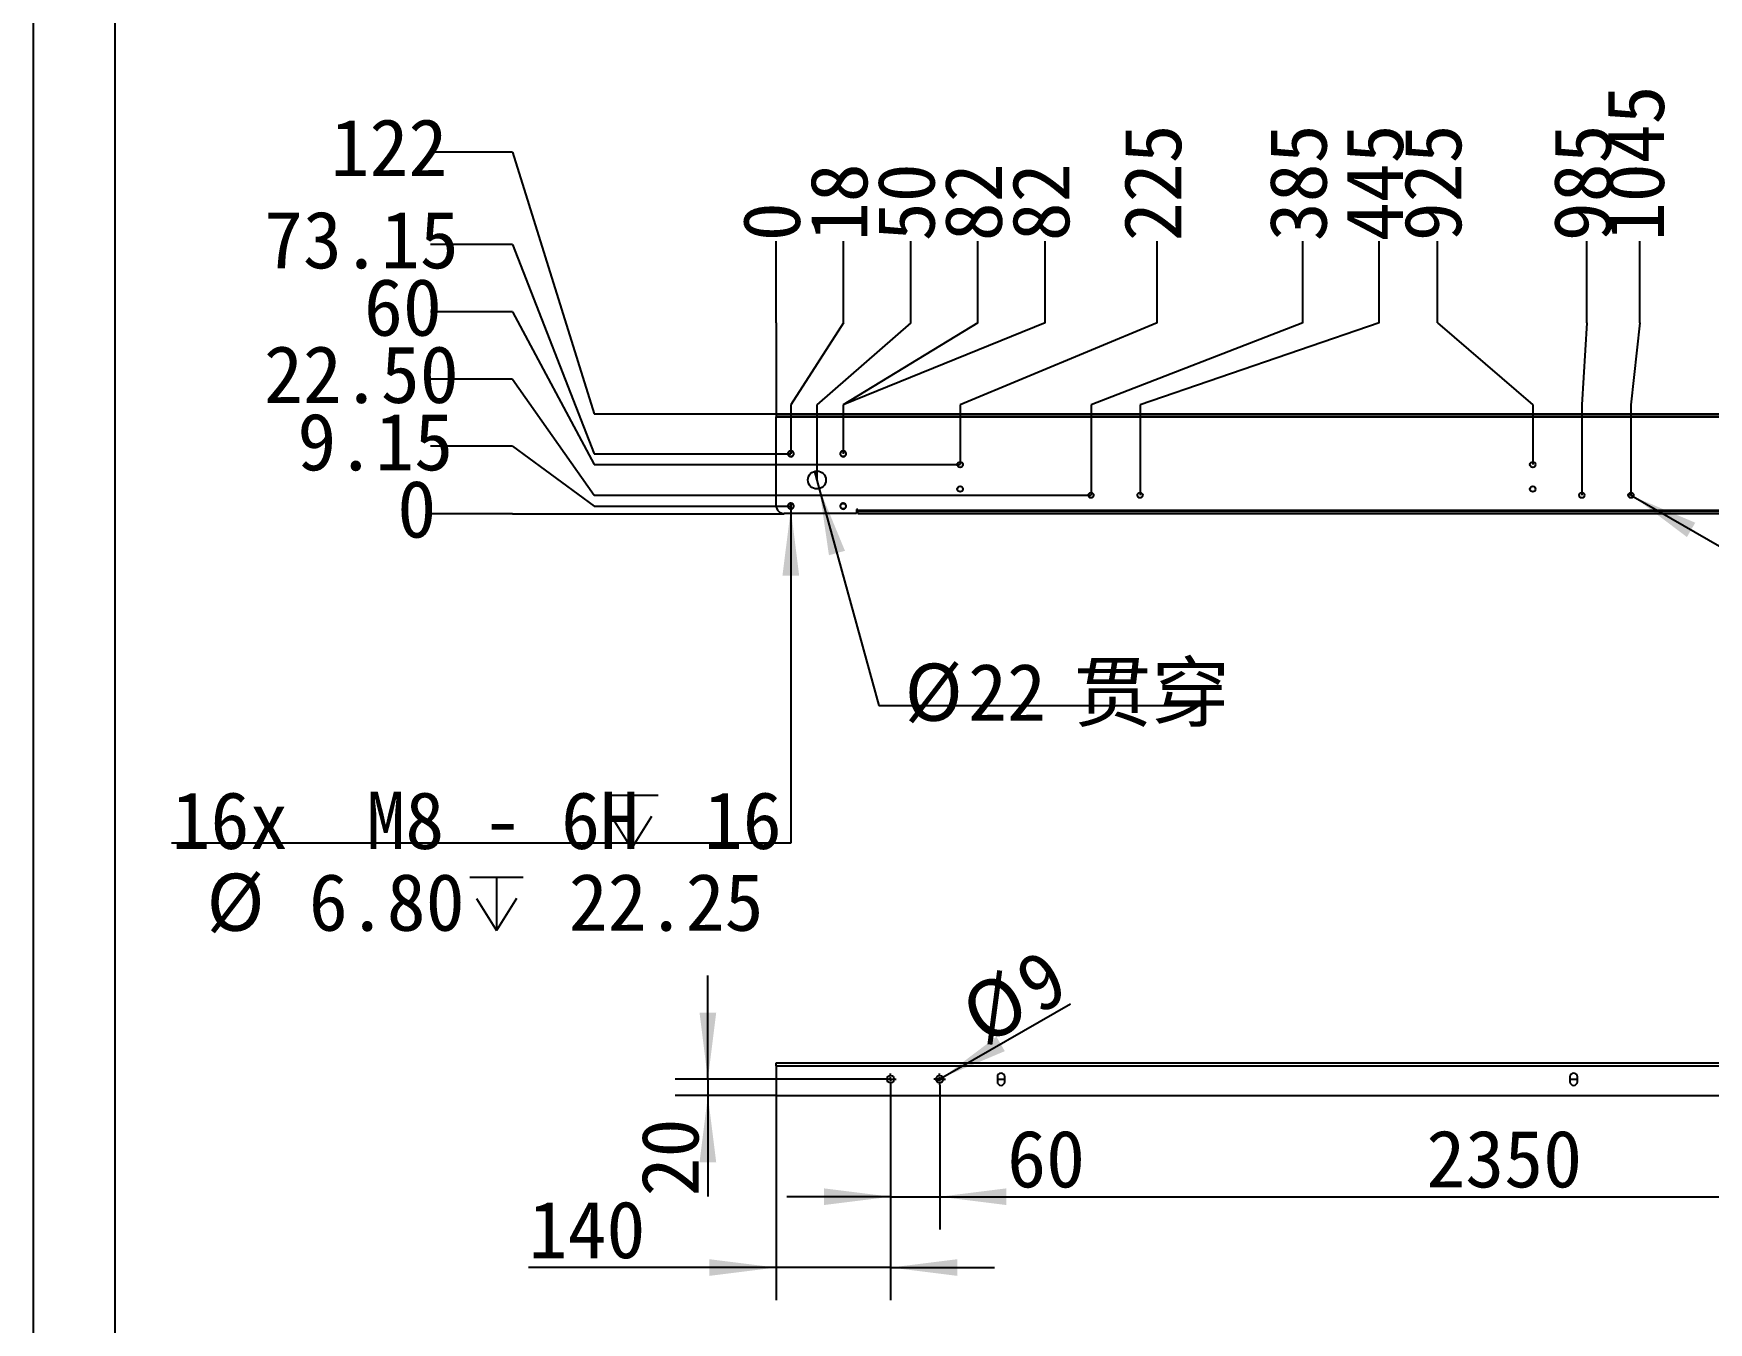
# Model space of a CAD drawing. Header units: millimetres. Extents: x 0 to 297, y 0 to 210.
# Drawn here: x 0 to 102.4, y 57 to 135.8 of the extents above; entities that cross this region are included whole.
import ezdxf

# ---------------------------------------------------------------- set-up
doc = ezdxf.new("R2010")
doc.units = ezdxf.units.MM
doc.linetypes.add('SLD-实线', pattern=[0])
doc.layers.add('图框', color=7, linetype='SLD-实线')
doc.styles.add('SLDTEXTSTYLE0', font='SIMSUN.TTC', dxfattribs={"bigfont": 'bigfont'})
doc.styles.add('SLDTEXTSTYLE1', font='SIMSUN.TTC')
doc.dimstyles.new('SLDDIMSTYLE0', dxfattribs={"dimtxt": 3.5, "dimasz": 4.08, "dimexe": 0, "dimexo": 0.0625, "dimgap": 0.875, "dimtad": 2, "dimlfac": 20, "dimrnd": 1e-09, "dimzin": 12, "dimdsep": 46, "dimtxsty": 'SLDTEXTSTYLE1', "dimsah": 1, "dimcen": 0.09, "dimadec": 0, "dimazin": 3, "dimtfac": 1, "dimtofl": 0, "dimtmove": 0, "dimatfit": 3, "dimfxl": 0, "dimfrac": 2, "dimtolj": 1, "dimtzin": 12, "dimarcsym": 0})
doc.dimstyles.new('SLDDIMSTYLE1', dxfattribs={"dimtxt": 3.5, "dimasz": 4.08, "dimexe": 0, "dimexo": 0.0625, "dimgap": 0.875, "dimtad": 2, "dimlfac": 20, "dimrnd": 1e-09, "dimzin": 12, "dimdsep": 46, "dimtxsty": 'SLDTEXTSTYLE1', "dimsah": 1, "dimcen": 0.09, "dimadec": 0, "dimazin": 3, "dimtfac": 1, "dimtmove": 0, "dimatfit": 0, "dimfxl": 0, "dimfrac": 2, "dimtolj": 1, "dimtzin": 12, "dimarcsym": 0})
doc.dimstyles.new('SLDDIMSTYLE2', dxfattribs={"dimtxt": 3.5, "dimasz": 4.08, "dimexe": 0, "dimexo": 0.0625, "dimgap": 0.875, "dimtad": 0, "dimtih": 1, "dimtoh": 1, "dimdec": 0, "dimlfac": 20, "dimrnd": 1e-09, "dimdsep": 46, "dimtxsty": 'SLDTEXTSTYLE1', "dimblk1": 'NONE', "dimblk2": 'NONE', "dimsah": 1, "dimcen": 0.09, "dimadec": 0, "dimazin": 2, "dimtfac": 1, "dimtdec": 0, "dimtofl": 0, "dimtmove": 0, "dimatfit": 3, "dimldrblk": 'NONE', "dimfxl": 0, "dimfrac": 2, "dimtolj": 1, "dimtzin": 12, "dimarcsym": 0})
doc.dimstyles.new('SLDDIMSTYLE3', dxfattribs={"dimtxt": 3.5, "dimasz": 4.08, "dimexe": 0, "dimexo": 0.0625, "dimgap": 0.875, "dimtad": 0, "dimtih": 1, "dimtoh": 1, "dimlfac": 20, "dimrnd": 1e-09, "dimzin": 12, "dimdsep": 46, "dimtxsty": 'SLDTEXTSTYLE1', "dimblk1": 'NONE', "dimblk2": 'NONE', "dimsah": 1, "dimcen": 0.09, "dimadec": 0, "dimazin": 3, "dimtfac": 1, "dimtofl": 0, "dimtmove": 0, "dimatfit": 3, "dimldrblk": 'NONE', "dimfxl": 0, "dimfrac": 2, "dimtolj": 1, "dimtzin": 12, "dimarcsym": 0})
doc.dimstyles.new('SLDDIMSTYLE4', dxfattribs={"dimtxt": 3.5, "dimasz": 4.08, "dimexe": 0, "dimexo": 0.0625, "dimgap": 0.875, "dimtad": 0, "dimtih": 1, "dimtoh": 1, "dimlfac": 20, "dimrnd": 1e-09, "dimzin": 4, "dimdsep": 46, "dimtxsty": 'SLDTEXTSTYLE1', "dimblk1": 'NONE', "dimblk2": 'NONE', "dimsah": 1, "dimcen": 0.09, "dimadec": 0, "dimazin": 1, "dimtfac": 1, "dimtofl": 0, "dimtmove": 0, "dimatfit": 3, "dimldrblk": 'NONE', "dimfxl": 0, "dimfrac": 2, "dimtolj": 1, "dimtzin": 12, "dimarcsym": 0})
doc.dimstyles.new('SLDDIMSTYLE5', dxfattribs={"dimtxt": 3.5, "dimasz": 4.08, "dimexe": 0, "dimexo": 0.0625, "dimgap": 0.875, "dimtad": 0, "dimtih": 1, "dimtoh": 1, "dimlfac": 20, "dimrnd": 1e-09, "dimzin": 12, "dimdsep": 46, "dimtxsty": 'SLDTEXTSTYLE1', "dimblk1": 'NONE', "dimsah": 1, "dimcen": 0, "dimadec": 0, "dimazin": 3, "dimtfac": 1, "dimtmove": 0, "dimatfit": 3, "dimldrblk": 'NONE', "dimfxl": 0, "dimfrac": 2, "dimtolj": 1, "dimtzin": 12, "dimarcsym": 0})
doc.dimstyles.new('SLDDIMSTYLE6', dxfattribs={"dimtxt": 3.5, "dimasz": 4.08, "dimexe": 0, "dimexo": 0.0625, "dimgap": 0.875, "dimtad": 0, "dimtih": 1, "dimtoh": 1, "dimdec": 6, "dimlfac": 20, "dimrnd": 1e-09, "dimzin": 12, "dimdsep": 46, "dimtxsty": 'SLDTEXTSTYLE1', "dimblk1": 'NONE', "dimsah": 1, "dimcen": 0, "dimadec": 0, "dimazin": 3, "dimtfac": 1, "dimtmove": 0, "dimatfit": 3, "dimldrblk": 'NONE', "dimfxl": 0, "dimfrac": 2, "dimtolj": 1, "dimtzin": 12, "dimarcsym": 0})
doc.dimstyles.new('SLDDIMSTYLE7', dxfattribs={"dimtxt": 3.5, "dimasz": 4.08, "dimexe": 0, "dimexo": 0.0625, "dimgap": 0.875, "dimtad": 2, "dimlfac": 20, "dimrnd": 1e-09, "dimzin": 4, "dimdsep": 46, "dimtxsty": 'SLDTEXTSTYLE1', "dimblk1": 'NONE', "dimsah": 1, "dimcen": 0, "dimadec": 0, "dimazin": 1, "dimtfac": 1, "dimtmove": 0, "dimatfit": 3, "dimldrblk": 'NONE', "dimfxl": 0, "dimfrac": 2, "dimtolj": 1, "dimtzin": 12, "dimarcsym": 0})
doc.dimstyles.new('SLDDIMSTYLE9', dxfattribs={"dimtxt": 3.5, "dimasz": 4.08, "dimexe": 0, "dimexo": 0.0625, "dimgap": 0.875, "dimtad": 2, "dimlfac": 20, "dimrnd": 1e-09, "dimzin": 12, "dimdsep": 46, "dimtxsty": 'SLDTEXTSTYLE1', "dimblk1": 'NONE', "dimsah": 1, "dimcen": 0, "dimadec": 0, "dimazin": 3, "dimtfac": 1, "dimtmove": 0, "dimatfit": 3, "dimldrblk": 'NONE', "dimfxl": 0, "dimfrac": 2, "dimtolj": 1, "dimtzin": 12, "dimarcsym": 0})

# ---------------------------------------------------------------- blocks, each defined once
blk = doc.blocks.new('_D_2')
at = {"layer": '图框'}
for p, q in [((45.38, 118.14), (45.38, 123.14)), ((45.38, 118.14), (45.38, 113.14)), ((45.38, 113.14), (45.38, 112.43))]:
    blk.add_line(p, q, dxfattribs=at)
at = {"layer": '图框', "insert": (43.34, 123.14), "char_height": 3.5, "attachment_point": 1, "rotation": 90, "style": 'SLDTEXTSTYLE1'}
blk.add_mtext('0', dxfattribs=at)
blk = doc.blocks.new('_None')
blk = doc.blocks.new('_D_3')
at = {"layer": '图框'}
for p, q in [((49.49, 118.14), (49.49, 123.14)), ((49.49, 118.14), (46.28, 113.14)), ((46.28, 113.14), (46.28, 110.14))]:
    blk.add_line(p, q, dxfattribs=at)
at = {"layer": '图框', "insert": (47.46, 123.14), "char_height": 3.5, "attachment_point": 1, "rotation": 90, "style": 'SLDTEXTSTYLE1'}
blk.add_mtext('18', dxfattribs=at)
blk = doc.blocks.new('_D_4')
at = {"layer": '图框'}
for p, q in [((53.61, 118.14), (53.61, 123.14)), ((53.61, 118.14), (47.88, 113.14)), ((47.88, 113.14), (47.88, 108.54))]:
    blk.add_line(p, q, dxfattribs=at)
at = {"layer": '图框', "insert": (51.57, 123.14), "char_height": 3.5, "attachment_point": 1, "rotation": 90, "style": 'SLDTEXTSTYLE1'}
blk.add_mtext('50', dxfattribs=at)
blk = doc.blocks.new('_D_5')
at = {"layer": '图框'}
for p, q in [((57.72, 118.14), (57.72, 123.14)), ((57.72, 118.14), (49.48, 113.14)), ((49.48, 113.14), (49.48, 110.14))]:
    blk.add_line(p, q, dxfattribs=at)
at = {"layer": '图框', "insert": (55.68, 123.14), "char_height": 3.5, "attachment_point": 1, "rotation": 90, "style": 'SLDTEXTSTYLE1'}
blk.add_mtext('82', dxfattribs=at)
blk = doc.blocks.new('_D_6')
at = {"layer": '图框'}
for p, q in [((61.83, 118.14), (61.83, 123.14)), ((61.83, 118.14), (49.48, 113.14)), ((49.48, 113.14), (49.48, 110.14))]:
    blk.add_line(p, q, dxfattribs=at)
at = {"layer": '图框', "insert": (59.8, 123.14), "char_height": 3.5, "attachment_point": 1, "rotation": 90, "style": 'SLDTEXTSTYLE1'}
blk.add_mtext('82', dxfattribs=at)
blk = doc.blocks.new('_D_7')
at = {"layer": '图框'}
for p, q in [((68.68, 118.14), (68.68, 123.14)), ((68.68, 118.14), (56.63, 113.14)), ((56.63, 113.14), (56.63, 109.48))]:
    blk.add_line(p, q, dxfattribs=at)
at = {"layer": '图框', "insert": (66.64, 123.14), "char_height": 3.5, "attachment_point": 1, "rotation": 90, "style": 'SLDTEXTSTYLE1'}
blk.add_mtext('225', dxfattribs=at)
blk = doc.blocks.new('_D_8')
at = {"layer": '图框'}
for p, q in [((77.57, 118.14), (77.57, 123.14)), ((77.57, 118.14), (64.63, 113.14)), ((64.63, 113.14), (64.63, 107.61))]:
    blk.add_line(p, q, dxfattribs=at)
at = {"layer": '图框', "insert": (75.53, 123.14), "char_height": 3.5, "attachment_point": 1, "rotation": 90, "style": 'SLDTEXTSTYLE1'}
blk.add_mtext('385', dxfattribs=at)
blk = doc.blocks.new('_D_9')
at = {"layer": '图框'}
for p, q in [((82.24, 118.14), (82.24, 123.14)), ((82.24, 118.14), (67.63, 113.14)), ((67.63, 113.14), (67.63, 107.61))]:
    blk.add_line(p, q, dxfattribs=at)
at = {"layer": '图框', "insert": (80.2, 123.14), "char_height": 3.5, "attachment_point": 1, "rotation": 90, "style": 'SLDTEXTSTYLE1'}
blk.add_mtext('445', dxfattribs=at)
blk = doc.blocks.new('_D_10')
at = {"layer": '图框'}
for p, q in [((85.8, 118.14), (85.8, 123.14)), ((85.8, 118.14), (91.63, 113.14)), ((91.63, 113.14), (91.63, 109.48))]:
    blk.add_line(p, q, dxfattribs=at)
at = {"layer": '图框', "insert": (83.76, 123.14), "char_height": 3.5, "attachment_point": 1, "rotation": 90, "style": 'SLDTEXTSTYLE1'}
blk.add_mtext('925', dxfattribs=at)
blk = doc.blocks.new('_D_11')
at = {"layer": '图框'}
for p, q in [((94.93, 118.14), (94.93, 123.14)), ((94.93, 118.14), (94.63, 113.14)), ((94.63, 113.14), (94.63, 107.61))]:
    blk.add_line(p, q, dxfattribs=at)
at = {"layer": '图框', "insert": (92.9, 123.14), "char_height": 3.5, "attachment_point": 1, "rotation": 90, "style": 'SLDTEXTSTYLE1'}
blk.add_mtext('985', dxfattribs=at)
blk = doc.blocks.new('_D_12')
at = {"layer": '图框'}
for p, q in [((98.18, 118.14), (98.18, 123.14)), ((98.18, 118.14), (97.63, 113.14)), ((97.63, 113.14), (97.63, 107.61))]:
    blk.add_line(p, q, dxfattribs=at)
at = {"layer": '图框', "insert": (96.15, 123.14), "char_height": 3.5, "attachment_point": 1, "rotation": 90, "style": 'SLDTEXTSTYLE1'}
blk.add_mtext('1045', dxfattribs=at)
blk = doc.blocks.new('_D_13')
at = {"layer": '图框'}
for p, q in [((123.03, 118.14), (123.03, 123.14)), ((123.03, 118.14), (130.63, 113.14)), ((130.63, 113.14), (130.63, 107.61))]:
    blk.add_line(p, q, dxfattribs=at)
at = {"layer": '图框', "insert": (120.99, 123.14), "char_height": 3.5, "attachment_point": 1, "rotation": 90, "style": 'SLDTEXTSTYLE1'}
blk.add_mtext('1705', dxfattribs=at)
blk = doc.blocks.new('_D_14')
at = {"layer": '图框'}
for p, q in [((130.2, 118.14), (130.2, 123.14)), ((130.2, 118.14), (133.63, 113.14)), ((133.63, 113.14), (133.63, 107.61))]:
    blk.add_line(p, q, dxfattribs=at)
at = {"layer": '图框', "insert": (128.17, 123.14), "char_height": 3.5, "attachment_point": 1, "rotation": 90, "style": 'SLDTEXTSTYLE1'}
blk.add_mtext('1765', dxfattribs=at)
blk = doc.blocks.new('_D_15')
at = {"layer": '图框'}
for p, q in [((138.9, 118.14), (138.9, 123.14)), ((138.9, 118.14), (136.63, 113.14)), ((136.63, 113.14), (136.63, 109.48))]:
    blk.add_line(p, q, dxfattribs=at)
at = {"layer": '图框', "insert": (136.86, 123.14), "char_height": 3.5, "attachment_point": 1, "rotation": 90, "style": 'SLDTEXTSTYLE1'}
blk.add_mtext('1825', dxfattribs=at)
blk = doc.blocks.new('_D_16')
at = {"layer": '图框'}
for p, q in [((145.02, 118.14), (145.02, 123.14)), ((145.02, 118.14), (160.63, 113.14)), ((160.63, 113.14), (160.63, 107.61))]:
    blk.add_line(p, q, dxfattribs=at)
at = {"layer": '图框', "insert": (142.98, 123.14), "char_height": 3.5, "attachment_point": 1, "rotation": 90, "style": 'SLDTEXTSTYLE1'}
blk.add_mtext('2305', dxfattribs=at)
blk = doc.blocks.new('_D_17')
at = {"layer": '图框'}
for p, q in [((151.3, 118.14), (151.3, 123.14)), ((151.3, 118.14), (163.63, 113.14)), ((163.63, 113.14), (163.63, 107.61))]:
    blk.add_line(p, q, dxfattribs=at)
at = {"layer": '图框', "insert": (149.27, 123.14), "char_height": 3.5, "attachment_point": 1, "rotation": 90, "style": 'SLDTEXTSTYLE1'}
blk.add_mtext('2365', dxfattribs=at)
blk = doc.blocks.new('_D_18')
at = {"layer": '图框'}
for p, q in [((159.58, 118.14), (159.58, 123.14)), ((159.58, 118.14), (171.63, 113.14)), ((171.63, 113.14), (171.63, 109.48))]:
    blk.add_line(p, q, dxfattribs=at)
at = {"layer": '图框', "insert": (157.54, 123.14), "char_height": 3.5, "attachment_point": 1, "rotation": 90, "style": 'SLDTEXTSTYLE1'}
blk.add_mtext('2525', dxfattribs=at)
blk = doc.blocks.new('_D_19')
at = {"layer": '图框'}
for p, q in [((166.42, 118.14), (166.42, 123.14)), ((166.42, 118.14), (174.88, 113.14)), ((174.88, 113.14), (174.88, 107.29))]:
    blk.add_line(p, q, dxfattribs=at)
at = {"layer": '图框', "insert": (164.38, 123.14), "char_height": 3.5, "attachment_point": 1, "rotation": 90, "style": 'SLDTEXTSTYLE1'}
blk.add_mtext('2590', dxfattribs=at)
blk = doc.blocks.new('_D_20')
at = {"layer": '图框'}
for p, q in [((170.53, 118.14), (170.53, 123.14)), ((170.53, 118.14), (178.78, 113.14)), ((178.78, 113.14), (178.78, 110.14))]:
    blk.add_line(p, q, dxfattribs=at)
at = {"layer": '图框', "insert": (168.5, 123.14), "char_height": 3.5, "attachment_point": 1, "rotation": 90, "style": 'SLDTEXTSTYLE1'}
blk.add_mtext('2668', dxfattribs=at)
blk = doc.blocks.new('_D_21')
at = {"layer": '图框'}
for p, q in [((178.76, 118.14), (178.76, 123.14)), ((178.76, 118.14), (181.98, 113.14)), ((181.98, 113.14), (181.98, 110.14))]:
    blk.add_line(p, q, dxfattribs=at)
at = {"layer": '图框', "insert": (176.73, 123.14), "char_height": 3.5, "attachment_point": 1, "rotation": 90, "style": 'SLDTEXTSTYLE1'}
blk.add_mtext('2732', dxfattribs=at)
blk = doc.blocks.new('_D_22')
at = {"layer": '图框'}
blk.add_line((182.88, 112.43), (182.88, 123.14), dxfattribs=at)
at = {"layer": '图框', "insert": (180.84, 123.14), "char_height": 3.5, "attachment_point": 1, "rotation": 90, "style": 'SLDTEXTSTYLE1'}
blk.add_mtext('2750', dxfattribs=at)
blk = doc.blocks.new('_D_23')
at = {"layer": '图框'}
for p, q in [((29.26, 106.48), (24.26, 106.48)), ((29.26, 106.48), (34.26, 106.48)), ((34.26, 106.48), (45.88, 106.48))]:
    blk.add_line(p, q, dxfattribs=at)
at = {"layer": '图框', "insert": (22.23, 108.52), "char_height": 3.5, "attachment_point": 1, "style": 'SLDTEXTSTYLE1'}
blk.add_mtext('0', dxfattribs=at)
blk = doc.blocks.new('_D_24')
at = {"layer": '图框'}
for p, q in [((29.26, 110.6), (24.26, 110.6)), ((29.26, 110.6), (34.26, 106.94)), ((34.26, 106.94), (46.28, 106.94))]:
    blk.add_line(p, q, dxfattribs=at)
at = {"layer": '图框', "insert": (16.12, 112.63), "char_height": 3.5, "attachment_point": 1, "style": 'SLDTEXTSTYLE1'}
blk.add_mtext('9.15', dxfattribs=at)
blk = doc.blocks.new('_D_25')
at = {"layer": '图框'}
for p, q in [((29.26, 114.71), (24.26, 114.71)), ((29.26, 114.71), (34.26, 107.61)), ((34.26, 107.61), (64.63, 107.61))]:
    blk.add_line(p, q, dxfattribs=at)
at = {"layer": '图框', "insert": (14.08, 116.75), "char_height": 3.5, "attachment_point": 1, "style": 'SLDTEXTSTYLE1'}
blk.add_mtext('22.50', dxfattribs=at)
blk = doc.blocks.new('_D_26')
at = {"layer": '图框'}
for p, q in [((29.26, 118.83), (24.26, 118.83)), ((29.26, 118.83), (34.26, 109.48)), ((34.26, 109.48), (56.63, 109.48))]:
    blk.add_line(p, q, dxfattribs=at)
at = {"layer": '图框', "insert": (20.19, 120.86), "char_height": 3.5, "attachment_point": 1, "style": 'SLDTEXTSTYLE1'}
blk.add_mtext('60', dxfattribs=at)
blk = doc.blocks.new('_D_27')
at = {"layer": '图框'}
for p, q in [((29.26, 122.94), (24.26, 122.94)), ((29.26, 122.94), (34.26, 110.14)), ((34.26, 110.14), (46.28, 110.14))]:
    blk.add_line(p, q, dxfattribs=at)
at = {"layer": '图框', "insert": (14.08, 124.98), "char_height": 3.5, "attachment_point": 1, "style": 'SLDTEXTSTYLE1'}
blk.add_mtext('73.15', dxfattribs=at)
blk = doc.blocks.new('_D_28')
at = {"layer": '图框'}
for p, q in [((29.26, 128.58), (24.26, 128.58)), ((29.26, 128.58), (34.26, 112.58)), ((34.26, 112.58), (45.38, 112.58))]:
    blk.add_line(p, q, dxfattribs=at)
at = {"layer": '图框', "insert": (18.15, 130.62), "char_height": 3.5, "attachment_point": 1, "style": 'SLDTEXTSTYLE1'}
blk.add_mtext('122', dxfattribs=at)
blk = doc.blocks.new('_D_29')
at = {"layer": '图框'}
for p, q in [((47.73, 109.07), (48.02, 108.01)), ((48.02, 108.01), (51.65, 94.75)), ((51.65, 94.75), (71.36, 94.75))]:
    blk.add_line(p, q, dxfattribs=at)
blk.add_solid([(48.02, 108.01), (48.61, 103.94), (49.59, 104.21)], dxfattribs=at)
at = {"layer": '图框', "char_height": 3.5, "attachment_point": 1}
for s, insert, style in [('%%c', (53.24, 97.32), 'SLDTEXTSTYLE1'), ('22', (57.11, 97.32), 'SLDTEXTSTYLE1'), (' 贯\\M+190FA', (61.18, 97.32), 'SLDTEXTSTYLE0')]:
    blk.add_mtext(s, dxfattribs=dict(at, insert=insert, style=style))
blk = doc.blocks.new('SW_SYMBOL_HOLE_DEPTH')
at = {"layer": '图框', "color": 0}
for p, q in [((0, 875), (800, 875)), ((400, 875), (400, 75)), ((100, 555), (400, 75)), ((700, 555), (400, 75))]:
    blk.add_line(p, q, dxfattribs=at)
blk = doc.blocks.new('_D_30')
at = {"layer": '图框'}
for p, q in [((46.28, 107.11), (46.28, 106.77)), ((46.28, 106.77), (46.28, 86.34)), ((46.28, 86.34), (8.43, 86.34))]:
    blk.add_line(p, q, dxfattribs=at)
blk.add_solid([(46.28, 106.77), (45.77, 102.69), (46.79, 102.69)], dxfattribs=at)
at = {"layer": '图框', "xscale": 0.004072727272727273, "yscale": 0.004072727272727273, "zscale": 0.004072727272727273}
for p in [(34.91, 85.7), (26.66, 80.7)]:
    blk.add_blockref('SW_SYMBOL_HOLE_DEPTH', p, dxfattribs=at)
at = {"layer": '图框', "char_height": 3.5, "attachment_point": 1, "style": 'SLDTEXTSTYLE1'}
for s, insert in [('16x  M8 - 6H ', (8.43, 89.48)), (' 16', (38.58, 89.48)), ('%%c', (10.57, 84.48)), (' 6.80 ', (14.44, 84.48)), (' 22.25', (30.33, 84.48))]:
    blk.add_mtext(s, dxfattribs=dict(at, insert=insert))
blk = doc.blocks.new('_D_31')
at = {"layer": '图框'}
for q in [(97.49, 107.69), (114.48, 97.88)]:
    blk.add_line((97.77, 107.53), q, dxfattribs=at)
blk.add_solid([(97.77, 107.53), (101.05, 105.05), (101.56, 105.93)], dxfattribs=at)
at = {"layer": '图框', "char_height": 3.5, "attachment_point": 1, "rotation": 330, "style": 'SLDTEXTSTYLE1'}
for s, insert in [('%%c', (106.08, 107.37)), ('6.50', (109.43, 105.43))]:
    blk.add_mtext(s, dxfattribs=dict(at, insert=insert))
blk = doc.blocks.new('_D_37')
at = {"layer": '图框'}
for q in [(63.38, 76.52), (55.18, 71.79)]:
    blk.add_line((55.57, 72.02), q, dxfattribs=at)
blk.add_solid([(55.57, 72.02), (59.36, 73.62), (58.85, 74.5)], dxfattribs=at)
at = {"layer": '图框', "char_height": 3.5, "attachment_point": 1, "rotation": 30, "style": 'SLDTEXTSTYLE1'}
for s, insert in [('9', (59.68, 78.85)), ('%%c', (56.33, 76.92))]:
    blk.add_mtext(s, dxfattribs=dict(at, insert=insert))
blk = doc.blocks.new('_D_38')
at = {"layer": '图框'}
for p, q in [((45.38, 70.9), (45.38, 58.39)), ((52.38, 71.55), (52.38, 58.39)), ((45.38, 60.39), (30.25, 60.39)), ((52.38, 60.39), (45.38, 60.39)), ((52.38, 60.39), (58.73, 60.39))]:
    blk.add_line(p, q, dxfattribs=at)
for points in [[(45.38, 60.39), (41.3, 60.9), (41.3, 59.88)], [(52.38, 60.39), (56.46, 59.88), (56.46, 60.9)]]:
    blk.add_solid(points, dxfattribs=at)
at = {"layer": '图框', "insert": (30.25, 64.46), "char_height": 3.5, "attachment_point": 1, "style": 'SLDTEXTSTYLE1'}
blk.add_mtext('140', dxfattribs=at)
blk = doc.blocks.new('_D_39')
at = {"layer": '图框'}
for p, q in [((52.38, 71.55), (52.38, 62.72)), ((55.38, 71.55), (55.38, 62.72)), ((52.38, 64.72), (46.03, 64.72)), ((52.38, 64.72), (55.38, 64.72)), ((55.38, 64.72), (63.58, 64.72))]:
    blk.add_line(p, q, dxfattribs=at)
for points in [[(52.38, 64.72), (48.3, 65.23), (48.3, 64.21)], [(55.38, 64.72), (59.46, 64.21), (59.46, 65.23)]]:
    blk.add_solid(points, dxfattribs=at)
at = {"layer": '图框', "insert": (59.5, 68.79), "char_height": 3.5, "attachment_point": 1, "style": 'SLDTEXTSTYLE1'}
blk.add_mtext('60', dxfattribs=at)
blk = doc.blocks.new('_D_40')
at = {"layer": '图框'}
for p, q in [((55.38, 71.55), (55.38, 62.72)), ((172.88, 71.55), (172.88, 62.72)), ((55.38, 64.72), (172.88, 64.72))]:
    blk.add_line(p, q, dxfattribs=at)
for points in [[(55.38, 64.72), (59.46, 64.21), (59.46, 65.23)], [(172.88, 64.72), (168.8, 65.23), (168.8, 64.21)]]:
    blk.add_solid(points, dxfattribs=at)
at = {"layer": '图框', "insert": (85.12, 68.79), "char_height": 3.5, "attachment_point": 1, "style": 'SLDTEXTSTYLE1'}
blk.add_mtext('2350', dxfattribs=at)
blk = doc.blocks.new('_D_42')
at = {"layer": '图框'}
for p, q in [((41.21, 71.9), (41.21, 78.25)), ((52.03, 71.9), (39.21, 71.9)), ((41.21, 71.9), (41.21, 70.9)), ((45.38, 70.9), (39.21, 70.9)), ((41.21, 70.9), (41.21, 64.74))]:
    blk.add_line(p, q, dxfattribs=at)
for points in [[(41.21, 71.9), (41.72, 75.98), (40.7, 75.98)], [(41.21, 70.9), (40.7, 66.82), (41.72, 66.82)]]:
    blk.add_solid(points, dxfattribs=at)
at = {"layer": '图框', "insert": (37.14, 64.74), "char_height": 3.5, "attachment_point": 1, "rotation": 90, "style": 'SLDTEXTSTYLE1'}
blk.add_mtext('20', dxfattribs=at)
blk = doc.blocks.new('SW_CENTERMARKSYMBOL_0')
at = {"layer": '图框', "color": 0}
for p, q in [((-0.25, 0), (-0.35, 0)), ((0, 0), (-0.125, 0)), ((0, 0.25), (0, 0.35)), ((0, 0), (0, 0.125)), ((0, 0), (0, -0.125)), ((0, 0), (0.125, 0)), ((0.25, 0), (0.35, 0)), ((0, -0.25), (0, -0.35))]:
    blk.add_line(p, q, dxfattribs=at)
blk = doc.blocks.new('SW_CENTERMARKSYMBOL_1')
at = {"layer": '图框', "color": 0}
for p, q in [((-0.25, 0), (-0.35, 0)), ((0, 0), (-0.125, 0)), ((0, 0.25), (0, 0.35)), ((0, 0), (0, 0.125)), ((0, 0), (0, -0.125)), ((0, 0), (0.125, 0)), ((0.25, 0), (0.35, 0)), ((0, -0.25), (0, -0.35))]:
    blk.add_line(p, q, dxfattribs=at)

msp = doc.modelspace()

# ---------------------------------------------------------------- linework, layer by layer
at = {"color": 7, "linetype": 'SLD-实线', "lineweight": 25}
for p, q in [((45.37710829, 112.58368343), (45.37710829, 112.43368343)), ((45.37710829, 112.58368343), (182.87710829, 112.58368343)), ((45.37710829, 112.43368343), (182.87710829, 112.43368343)), ((45.37710829, 112.43368343), (45.37710829, 112.39685343)), ((45.37710829, 112.39685343), (182.87710829, 112.39685343)), ((45.37710829, 106.98368343), (45.37710829, 112.39685343)), ((50.30210829, 106.48368343), (45.87710829, 106.48368343)), ((50.37710829, 106.74551343), (50.30210829, 106.74551343)), ((50.30210829, 106.74551343), (50.30210829, 106.48368343)), ((50.37710829, 106.67051343), (50.37710829, 106.74551343)), ((177.87710829, 106.67051343), (50.37710829, 106.67051343)), ((50.37710829, 106.67051343), (50.37710829, 106.63368343)), ((50.37710829, 106.48368343), (50.37710829, 106.63368343)), ((50.37710829, 106.63368343), (177.87710829, 106.63368343)), ((50.37710829, 106.48368343), (177.87710829, 106.48368343)), ((45.37710829, 72.71684724), (45.37710829, 72.90367724)), ((45.37710829, 72.90367724), (182.87710829, 72.90367724)), ((45.37710829, 72.71684724), (182.87710829, 72.71684724)), ((45.37710829, 72.71684724), (45.37710829, 70.90367724)), ((52.15210829, 71.90367724), (52.60210829, 71.90367724)), ((55.15210829, 71.90367724), (55.60210829, 71.90367724)), ((58.90210829, 72.05367724), (58.90210829, 71.75367724)), ((58.90210829, 71.90367724), (59.35210829, 71.90367724)), ((59.35210829, 71.75367724), (59.35210829, 72.05367724)), ((93.90210829, 72.05367724), (93.90210829, 71.75367724)), ((93.90210829, 71.90367724), (94.35210829, 71.90367724)), ((94.35210829, 71.75367724), (94.35210829, 72.05367724)), ((45.37710829, 70.90367724), (182.87710829, 70.90367724))]:
    msp.add_line(p, q, dxfattribs=at)
for centre, radius in [((46.27710829, 110.14118343), 0.17), ((49.47710829, 110.14118343), 0.17), ((56.62710829, 109.48368343), 0.17), ((91.62710829, 109.48368343), 0.17), ((47.87710829, 108.54118343), 0.55), ((56.62710829, 107.98368343), 0.17), ((64.62710829, 107.60868343), 0.1625), ((67.62710829, 107.60868343), 0.1625), ((91.62710829, 107.98368343), 0.17), ((94.62710829, 107.60868343), 0.1625), ((97.62710829, 107.60868343), 0.1625), ((46.27710829, 106.94118343), 0.17), ((49.47710829, 106.94118343), 0.17), ((52.37710829, 71.90367724), 0.225), ((55.37710829, 71.90367724), 0.225)]:
    msp.add_circle(centre, radius, dxfattribs=at)
at = {"color": 7, "linetype": 'SLD-实线', "lineweight": 18}
for centre in [(46.27710829, 110.14118343), (49.47710829, 110.14118343), (46.27710829, 106.94118343), (49.47710829, 106.94118343)]:
    msp.add_arc(centre, 0.2, 255, 195, dxfattribs=at)
at = {"color": 7, "linetype": 'SLD-实线', "lineweight": 25}
for centre, radius, start, end in [((45.87710829, 106.98368343), 0.5, 180, 270), ((59.12710829, 72.05367724), 0.225, 0, 180), ((59.12710829, 71.75367724), 0.225, 180, 0), ((94.12710829, 72.05367724), 0.225, 0, 180), ((94.12710829, 71.75367724), 0.225, 180, 0)]:
    msp.add_arc(centre, radius, start, end, dxfattribs=at)
at = {"layer": '图框'}
for p, q in [((-0.00657264, -0.00062014), (-0.00657264, 209.99937986)), ((4.99342736, 4.99937986), (4.99342736, 204.99937986))]:
    msp.add_line(p, q, dxfattribs=at)

# ---------------------------------------------------------------- block references
for name, p in [('SW_CENTERMARKSYMBOL_0', (52.37710829, 71.90367724)), ('SW_CENTERMARKSYMBOL_1', (55.37710829, 71.90367724))]:
    msp.add_blockref(name, p, dxfattribs=at)

# ---------------------------------------------------------------- dimensions: what is measured, and where the dimension line sits
for feature_location, offset, dtype, origin, dimstyle, picture, middle in [((97.62710829, 107.60868343), (0.55717355, 15.53133401), 1, (45.37710829, 112.43368343), 'SLDDIMSTYLE3', '_D_12', (98.18428184, 127.21362843)), ((130.62710829, 107.60868343), (-7.59889366, 15.53133401), 1, (45.37710829, 112.43368343), 'SLDDIMSTYLE3', '_D_13', (123.02821463, 127.21362843)), ((133.62710829, 107.60868343), (-3.42324378, 15.53133401), 1, (45.37710829, 112.43368343), 'SLDDIMSTYLE3', '_D_14', (130.20386451, 127.21362843)), ((136.62710829, 109.48368343), (2.26860347, 13.65633401), 1, (45.37710829, 112.43368343), 'SLDDIMSTYLE3', '_D_15', (138.89571177, 127.21362843)), ((160.62710829, 107.60868343), (-15.60788706, 15.53133401), 1, (45.37710829, 112.43368343), 'SLDDIMSTYLE3', '_D_16', (145.01922123, 127.21362843)), ((163.62710829, 107.60868343), (-12.32383734, 15.53133401), 1, (45.37710829, 112.43368343), 'SLDDIMSTYLE3', '_D_17', (151.30327095, 127.21362843)), ((171.62710829, 109.48368343), (-12.05042973, 13.65633401), 1, (45.37710829, 112.43368343), 'SLDDIMSTYLE3', '_D_18', (159.57667856, 127.21362843)), ((174.87710829, 107.29118343), (-8.45738842, 15.84883401), 1, (45.37710829, 112.43368343), 'SLDDIMSTYLE3', '_D_19', (166.41971987, 127.21362843)), ((178.77710829, 110.14118343), (-8.24304131, 12.99883401), 1, (45.37710829, 112.43368343), 'SLDDIMSTYLE3', '_D_20', (170.53406698, 127.21362843)), ((181.97710829, 110.14118343), (-3.2143471, 12.99883401), 1, (45.37710829, 112.43368343), 'SLDDIMSTYLE3', '_D_21', (178.76276119, 127.21362843)), ((182.87710829, 112.43368343), (0, 10.70633401), 1, (45.37710829, 112.43368343), 'SLDDIMSTYLE3', '_D_22', (182.87710829, 127.21362843)), ((56.62710829, 109.48368343), (12.05042973, 13.65633401), 1, (45.37710829, 112.43368343), 'SLDDIMSTYLE3', '_D_7', (68.67753802, 126.1952258)), ((64.62710829, 107.60868343), (12.94109274, 15.53133401), 1, (45.37710829, 112.43368343), 'SLDDIMSTYLE3', '_D_8', (77.56820103, 126.1952258)), ((67.62710829, 107.60868343), (14.60914578, 15.53133401), 1, (45.37710829, 112.43368343), 'SLDDIMSTYLE3', '_D_9', (82.23625407, 126.1952258)), ((91.62710829, 109.48368343), (-5.82775106, 13.65633401), 1, (45.37710829, 112.43368343), 'SLDDIMSTYLE3', '_D_10', (85.79935723, 126.1952258)), ((94.62710829, 107.60868343), (0.30393734, 15.53133401), 1, (45.37710829, 112.43368343), 'SLDDIMSTYLE3', '_D_11', (94.93104563, 126.1952258)), ((45.37710829, 112.58368343), (-21.113712, 16), 0, (45.87710829, 106.48368343), 'SLDDIMSTYLE3', '_D_28', (21.20818793, 128.58368343)), ((46.27710829, 110.14118343), (3.2143471, 12.99883401), 1, (45.37710829, 112.43368343), 'SLDDIMSTYLE3', '_D_3', (49.4914554, 125.17682293)), ((47.87710829, 108.54118343), (5.72869421, 14.59883401), 1, (45.37710829, 112.43368343), 'SLDDIMSTYLE3', '_D_4', (53.6058025, 125.17682293)), ((49.47710829, 110.14118343), (8.24304131, 12.99883401), 1, (45.37710829, 112.43368343), 'SLDDIMSTYLE3', '_D_5', (57.7201496, 125.17682293)), ((49.47710829, 110.14118343), (12.35738842, 12.99883401), 1, (45.37710829, 112.43368343), 'SLDDIMSTYLE3', '_D_6', (61.83449671, 125.17682293)), ((46.27710829, 110.14118343), (-22.013712, 12.79988842), 0, (45.87710829, 106.48368343), 'SLDDIMSTYLE3', '_D_27', (19.17138267, 122.94107185)), ((45.3771082902, 112.4336834286), (0, 10.7063340051), 1, (45.3771082902, 112.4336834286), 'SLDDIMSTYLE2', '_D_2', (45.3771082902, 124.1584201824)), ((56.62710829, 109.48368343), (-32.363712, 9.34304131), 0, (45.87710829, 106.48368343), 'SLDDIMSTYLE3', '_D_26', (22.2265908, 118.82672474)), ((64.62710829, 107.60868343), (-40.363712, 7.10369421), 0, (45.87710829, 106.48368343), 'SLDDIMSTYLE4', '_D_25', (19.17138267, 114.71237764)), ((46.27710829, 106.94118343), (-22.013712, 3.6568471), 0, (45.87710829, 106.48368343), 'SLDDIMSTYLE3', '_D_24', (20.1897853, 110.59803053)), ((45.8771082902, 106.4836834286), (-21.6137119953, 0), 0, (45.8771082902, 106.4836834286), 'SLDDIMSTYLE2', '_D_23', (23.2449935462, 106.4836834286))]:
    dim = msp.add_ordinate_dim(feature_location=feature_location, offset=offset, dtype=dtype, origin=origin, dimstyle=dimstyle, dxfattribs=at)
    dim.commit()
    dim.dimension.update_dxf_attribs({"geometry": picture, "text_midpoint": middle})
dim = msp.add_diameter_dim_2p(p1=(47.73202764, 109.07170356), p2=(48.02218894, 108.0106633), text='<> 贯穿', dimstyle='SLDDIMSTYLE5', dxfattribs=at)
dim.commit()
dim.dimension.update_dxf_attribs({"geometry": '_D_29', "text_midpoint": (62.3011451, 96.03084586), "dimtype": 163})
for p1, p2, dimstyle, picture, middle in [((97.48637916, 107.68993343), (97.76783742, 107.52743343), 'SLDDIMSTYLE7', '_D_31', (109.51558074, 100.74488643)), ((55.18225257, 71.79117724), (55.57196401, 72.01617724), 'SLDDIMSTYLE9', '_D_37', (61.26314224, 75.30198475))]:
    dim = msp.add_diameter_dim_2p(p1=p1, p2=p2, dimstyle=dimstyle, dxfattribs=at)
    dim.commit()
    dim.dimension.update_dxf_attribs({"geometry": picture, "text_midpoint": middle, "dimtype": 163})
dim = msp.add_diameter_dim_2p(p1=(46.27710829, 107.11118343), p2=(46.27710829, 106.77118343), text='16x  M8 - 6H {\\fGDT;x} 16\\P%%c 6.80 {\\fGDT;x} 22.25\\P', dimstyle='SLDDIMSTYLE6', override={"dimpost": '<>'}, dxfattribs=at)
dim.commit()
dim.dimension.update_dxf_attribs({"geometry": '_D_30', "text_midpoint": (26.5620365, 85.41048613), "dimtype": 163})
dim = msp.add_linear_dim(base=(41.20788583, 70.90367724), p1=(52.02710829, 71.90367724), p2=(45.37710829, 70.90367724), angle=90, dimstyle='SLDDIMSTYLE1', dxfattribs=at)
dim.commit()
dim.dimension.update_dxf_attribs({"geometry": '_D_42', "text_midpoint": (41.20788583, 66.77501124), "dimtype": 160})
for base, p1, p2, dimstyle, picture, middle in [((45.37710829, 60.38713126), (52.37710829, 71.55367724), (45.37710829, 70.90367724), 'SLDDIMSTYLE1', '_D_38', (33.30279824, 60.38713126)), ((55.37710829, 64.7183604), (52.37710829, 71.55367724), (55.37710829, 71.55367724), 'SLDDIMSTYLE1', '_D_39', (61.54069782, 64.7183604)), ((172.87710829, 64.7183604), (55.37710829, 71.55367724), (172.87710829, 71.55367724), 'SLDDIMSTYLE0', '_D_40', (89.19297555, 64.7183604))]:
    dim = msp.add_linear_dim(base=base, p1=p1, p2=p2, dimstyle=dimstyle, dxfattribs=at)
    dim.commit()
    dim.dimension.update_dxf_attribs({"geometry": picture, "text_midpoint": middle, "dimtype": 160})

doc.saveas('drawing.dxf')
